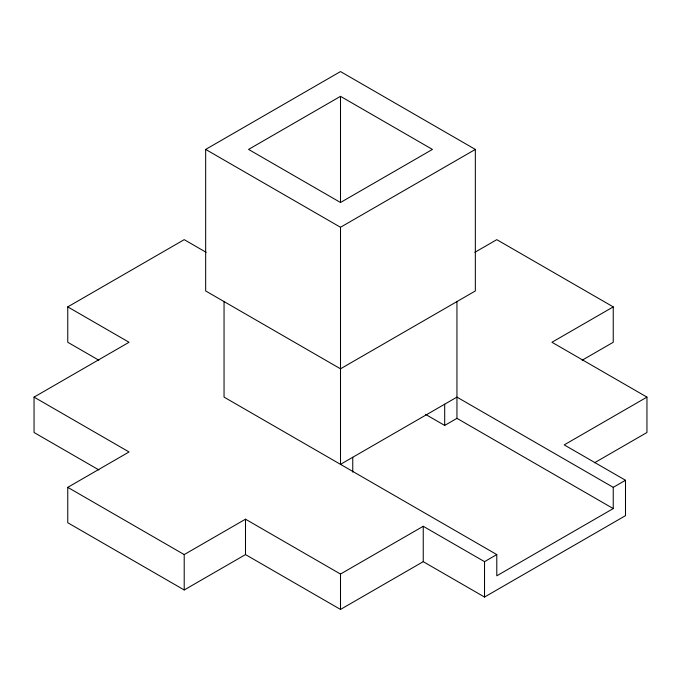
<?xml version="1.0" encoding="UTF-8"?>
<svg xmlns="http://www.w3.org/2000/svg" width="681" height="681" viewBox="0 0 681 681"><rect width="100%" height="100%" fill="white"/><g stroke="black" fill="none" stroke-linecap="round" stroke-linejoin="round"><path stroke-width="1.02" d="M205.662 149.42L340.5 71.565L475.338 149.42L475.338 290.957L340.5 368.813L205.662 290.957L205.662 149.42L340.5 227.267L475.338 149.42M340.5 96.336L248.565 149.42L340.5 202.495L432.435 149.42L340.5 96.336L340.5 202.64M98.864 360.232L67.759 342.271L67.759 306.884L184.21 239.652L206.164 252.328M98.907 469.95L34.05 432.503L34.05 397.117L129.049 342.271L67.759 306.884M594.547 462.757L646.95 432.503L646.95 397.117L564.208 444.889L625.498 480.275L625.498 515.662L484.531 597.05L423.241 561.663L340.5 609.435L245.5 554.581L184.21 589.967L67.759 522.736L67.759 487.349L129.049 451.963L34.05 397.117M474.836 252.328L496.789 239.652L613.24 306.884L613.24 342.271L582.136 360.232M67.759 487.349L184.21 554.581L245.5 519.194L340.5 574.049L423.241 526.277L484.531 561.663L496.789 554.581L496.789 575.811L613.24 508.579L613.24 487.349L456.951 397.117L340.5 464.348L340.5 227.267M613.24 306.884L551.95 342.271L646.95 397.117M425.497 414.346L444.693 425.429L456.951 418.347L613.24 508.579M613.24 487.349L625.498 480.275M496.789 554.581L224.049 397.117L224.049 301.572M484.531 561.663L484.531 597.05M456.951 301.572L456.951 418.347M444.693 404.199L444.693 425.429M423.241 526.277L423.241 561.663M352.758 457.274L352.758 472.137M340.5 574.049L340.5 609.435M245.5 519.194L245.5 554.581M184.21 554.581L184.21 589.967"/></g></svg>
